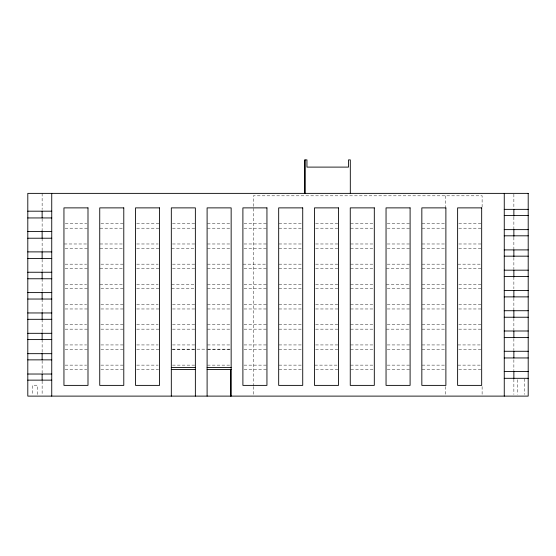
<?xml version="1.0" encoding="UTF-8"?>
<svg xmlns="http://www.w3.org/2000/svg" width="556" height="556" viewBox="0 0 556 556"><rect width="100%" height="100%" fill="white"/><g stroke="black" fill="none" stroke-linecap="round" stroke-linejoin="round"><path stroke-width="0.42" stroke-dasharray="2.78 2.08" d="M65.288 223.783L86.757 223.783M100.914 223.783L123.244 223.783M136.706 223.783L159.892 223.783M172.492 223.783L194.822 223.783M207.423 223.783L229.753 223.783M244.07 223.783L266.4 223.783M279.001 223.783L301.331 223.783M315.648 223.783L337.978 223.783M350.579 223.783L372.909 223.783M387.226 223.783L409.557 223.783M422.157 223.783L444.487 223.783M458.804 223.783L481.135 223.783M65.128 228.196L88.314 228.196M100.052 228.196L124.106 228.196M136.686 228.196L159.892 228.196M172.492 228.196L195.684 228.196M207.423 228.196L231.47 228.196M244.07 228.196L267.262 228.196M279.001 228.196L303.048 228.196M315.648 228.196L338.833 228.196M350.579 228.196L374.626 228.196M387.226 228.196L410.411 228.196M422.157 228.196L446.204 228.196M458.804 228.196L481.989 228.196M64.267 243.98L86.597 243.98M100.052 243.98L123.244 243.98M136.706 243.98L158.175 243.98M172.492 243.98L194.822 243.98M207.423 243.98L229.753 243.98M244.07 243.98L266.4 243.98M279.001 243.98L301.331 243.98M315.648 243.98L337.978 243.98M350.579 243.98L372.909 243.98M387.226 243.98L409.557 243.98M422.157 243.98L444.487 243.98M458.804 243.98L481.989 243.98M65.128 248.393L88.314 248.393M100.052 248.393L124.106 248.393M136.686 248.393L159.892 248.393M171.63 248.393L195.684 248.393M207.423 248.393L231.47 248.393M244.07 248.393L267.262 248.393M279.001 248.393L303.048 248.393M315.648 248.393L338.833 248.393M350.579 248.393L374.626 248.393M387.226 248.393L410.411 248.393M422.157 248.393L446.204 248.393M458.804 248.393L481.989 248.393M65.128 264.169L86.597 264.169M100.914 264.169L123.244 264.169M136.706 264.169L158.175 264.169M172.492 264.169L194.822 264.169M207.423 264.169L229.753 264.169M243.208 264.169L266.4 264.169M279.001 264.169L301.331 264.169M315.648 264.169L337.978 264.169M350.579 264.169L372.909 264.169M387.226 264.169L409.557 264.169M422.157 264.169L444.487 264.169M457.942 264.169L481.135 264.169M65.128 268.583L88.314 268.583M100.052 268.583L124.106 268.583M136.686 268.583L159.892 268.583M172.492 268.583L195.684 268.583M207.423 268.583L231.47 268.583M244.07 268.583L267.262 268.583M279.001 268.583L303.048 268.583M315.648 268.583L338.833 268.583M350.579 268.583L374.626 268.583M386.364 268.583L410.411 268.583M422.157 268.583L446.204 268.583M458.804 268.583L481.989 268.583M65.128 284.359L86.597 284.359M100.052 284.359L123.244 284.359M136.706 284.359L158.175 284.359M171.63 284.359L194.822 284.359M207.423 284.359L229.753 284.359M244.07 284.359L267.262 284.359M279.001 284.359L301.331 284.359M315.648 284.359L337.978 284.359M350.579 284.359L372.909 284.359M386.364 284.359L409.557 284.359M422.157 284.359L444.487 284.359M458.804 284.359L481.135 284.359M65.128 288.772L88.314 288.772M100.914 288.772L124.106 288.772M136.686 288.772L159.892 288.772M171.63 288.772L195.684 288.772M207.423 288.772L231.47 288.772M244.07 288.772L267.262 288.772M279.001 288.772L303.048 288.772M315.648 288.772L338.833 288.772M350.579 288.772L374.626 288.772M387.226 288.772L410.411 288.772M422.157 288.772L446.204 288.772M458.804 288.772L481.989 288.772M65.128 304.556L86.597 304.556M100.914 304.556L123.244 304.556M136.706 304.556L158.175 304.556M172.492 304.556L194.822 304.556M207.423 304.556L229.753 304.556M244.07 304.556L266.4 304.556M279.001 304.556L301.331 304.556M315.648 304.556L337.978 304.556M350.579 304.556L372.909 304.556M387.226 304.556L409.557 304.556M422.157 304.556L444.487 304.556M458.804 304.556L481.135 304.556M65.128 308.969L88.314 308.969M100.914 308.969L124.106 308.969M136.686 308.969L159.892 308.969M172.485 308.969L195.684 308.969M207.423 308.969L231.47 308.969M244.07 308.969L267.262 308.969M279.001 308.969L303.048 308.969M315.648 308.969L338.833 308.969M350.579 308.969L374.626 308.969M387.226 308.969L410.411 308.969M422.157 308.969L446.204 308.969M458.804 308.969L481.989 308.969M65.128 324.746L86.597 324.746M100.914 324.746L123.244 324.746M136.706 324.746L158.175 324.746M172.492 324.746L194.822 324.746M207.423 324.746L229.753 324.746M244.07 324.746L267.262 324.746M279.001 324.746L301.331 324.746M315.648 324.746L338.833 324.746M350.579 324.746L374.626 324.746M387.226 324.746L409.557 324.746M422.157 324.746L446.204 324.746M458.804 324.746L481.989 324.746M65.128 329.159L88.314 329.159M100.914 329.159L124.106 329.159M136.686 329.159L159.892 329.159M172.485 329.159L195.684 329.159M207.423 329.159L231.47 329.159M244.07 329.159L267.262 329.159M279.001 329.159L303.048 329.159M315.648 329.159L338.833 329.159M350.579 329.159L374.626 329.159M386.364 329.159L410.411 329.159M422.157 329.159L446.204 329.159M458.804 329.159L481.989 329.159M65.128 344.935L86.597 344.935M100.914 344.935L124.106 344.935M136.706 344.935L158.175 344.935M172.492 344.935L194.822 344.935M207.423 344.935L229.753 344.935M244.07 344.935L267.262 344.935M279.001 344.935L303.048 344.935M315.648 344.935L337.978 344.935M350.579 344.935L372.909 344.935M387.226 344.935L409.557 344.935M422.157 344.935L444.487 344.935M457.942 344.935L481.135 344.935M172.172 349.168L194.503 349.168M197.039 349.168L207.103 349.168M207.965 349.168L230.295 349.168M65.128 349.349L88.314 349.349M100.914 349.349L124.106 349.349M136.686 349.349L159.892 349.349M172.485 349.349L195.684 349.349M207.423 349.349L231.47 349.349M244.07 349.349L267.262 349.349M279.001 349.349L303.048 349.349M315.648 349.349L338.833 349.349M350.579 349.349L374.626 349.349M387.226 349.349L410.411 349.349M422.157 349.349L446.204 349.349M458.804 349.349L481.989 349.349M65.128 365.132L86.597 365.132M100.914 365.132L123.244 365.132M136.706 365.132L158.175 365.132M172.492 365.132L194.822 365.132M207.423 365.132L229.753 365.132M244.07 365.132L266.4 365.132M279.001 365.132L301.331 365.132M314.786 365.132L337.978 365.132M350.579 365.132L372.909 365.132M387.226 365.132L409.557 365.132M422.157 365.132L444.487 365.132M457.942 365.132L481.135 365.132M65.128 369.545L86.771 369.545M100.914 369.545L123.244 369.545M136.686 369.545L158.592 369.545M244.153 369.545L266.484 369.545M279.07 369.545L301.401 369.545M315.704 369.545L338.034 369.545M350.766 369.545L373.097 369.545M387.254 369.545L409.584 369.545M422.171 369.545L444.501 369.545M458.804 369.545L481.135 369.545M524.384 378.817L524.384 394.392M517.685 379.685L517.685 394.392M513.869 194.211L513.869 208.514M513.869 216.958L513.869 229.628M513.869 237.231L513.869 249.053M513.869 257.504L513.869 269.333M513.869 276.937L513.869 288.759M513.869 298.051L513.869 309.88M513.869 318.324L513.869 330.153M513.869 338.604L513.869 350.426M513.869 359.718L513.869 370.699M513.869 379.171L513.869 394.426M482.115 207.089L482.115 195.816L253.293 195.816L253.293 385.711M482.115 386.58L482.115 396.115M445.419 195.816L445.419 207.089M445.419 386.58L445.419 394.385M253.293 386.58L253.293 396.115M42.131 193.37L42.131 209.473M42.131 218.786L42.131 229.767M42.131 238.218L42.131 250.888M42.131 259.339L42.131 271.161M42.131 278.764L42.131 292.282M42.131 299.038L42.131 311.707M42.131 319.311L42.131 331.988M42.131 339.591L42.131 352.261M42.131 360.705L42.131 373.375M42.131 380.978L42.131 394.433M37.377 394.44L37.377 385.197L32.554 385.197L32.554 394.44"/><path stroke-width="0.83" d="M504.257 209.355L528.2 209.355M27.8 211.183L51.743 211.183M504.257 215.457L528.2 215.457M27.8 217.945L51.743 217.945M504.257 229.628L528.2 229.628M27.8 231.539L51.743 231.539M504.257 235.814L528.2 235.814M27.8 238.218L51.743 238.218M504.257 249.901L528.2 249.901M27.8 251.889L51.743 251.889M504.257 256.17L528.2 256.17M27.8 258.491L51.743 258.491M504.257 270.174L528.2 270.174M27.8 272.245L51.743 272.245M504.257 276.527L528.2 276.527M27.8 278.764L51.743 278.764M504.257 290.447L528.2 290.447M27.8 292.602L51.743 292.602M504.257 296.883L528.2 296.883M27.8 299.038L51.743 299.038M504.257 310.721L528.2 310.721M27.8 312.958L51.743 312.958M504.257 317.24L528.2 317.24M27.8 319.311L51.743 319.311M504.257 331.001L528.2 331.001M27.8 333.315L51.743 333.315M504.257 337.596L528.2 337.596M27.8 339.591L51.743 339.591M504.257 351.274L528.2 351.274M27.8 353.672L51.743 353.672M504.257 357.953L528.2 357.953M27.8 359.864L51.743 359.864M171.317 367.474L195.364 367.474M207.103 367.474L231.15 367.474M171.317 369.525L195.364 369.525M207.103 369.525L231.15 369.525M504.257 371.547L528.2 371.547M27.8 374.028L51.743 374.028M504.257 378.309L528.2 378.309M27.8 380.137L51.743 380.137M513.869 209.355L513.869 216.11M513.869 229.628L513.869 236.383M513.869 249.901L513.869 256.657M513.869 270.174L513.869 276.937M513.869 290.447L513.869 297.21M513.869 310.721L513.869 317.483M513.869 331.001L513.869 337.756M513.869 351.274L513.869 358.029M513.869 371.547L513.869 378.323M504.257 193.37L504.257 396.115M350.308 193.37L350.308 159.885L348.529 159.885L348.529 167.106L306.954 167.106L306.954 159.885L304.883 159.885L304.883 193.37M304.959 159.885L304.959 193.37M231.15 396.115L231.15 207.881L207.103 207.881L207.103 396.115M230.684 369.525L230.684 396.115M195.364 396.115L195.364 207.881L171.317 207.881L171.317 396.115M51.743 193.37L51.743 396.115M42.131 211.162L42.131 217.945M42.131 230.615L42.131 238.218M42.131 251.736L42.131 258.491M42.131 272.009L42.131 278.764M42.131 292.282L42.131 299.038M42.131 312.555L42.131 319.311M42.131 332.829L42.131 339.591M42.131 353.102L42.131 359.864M42.131 374.223L42.131 380.137M528.2 193.37L27.8 193.37L27.8 396.115L528.2 396.115L528.2 193.37M87.994 207.881L63.947 207.881L63.947 385.384L87.994 385.384L87.994 207.881M123.786 207.881L99.739 207.881L99.739 385.384L123.786 385.384L123.786 207.881M159.572 207.881L135.525 207.881L135.525 385.384L159.572 385.384L159.572 207.881M266.943 207.881L242.896 207.881L242.896 385.384L266.943 385.384L266.943 207.881M302.728 207.881L278.681 207.881L278.681 385.384L302.728 385.384L302.728 207.881M338.521 207.881L314.467 207.881L314.467 385.384L338.521 385.384L338.521 207.881M374.306 207.881L350.259 207.881L350.259 385.384L374.306 385.384L374.306 207.881M410.099 207.881L386.045 207.881L386.045 385.384L410.099 385.384L410.099 207.881M445.884 207.881L421.837 207.881L421.837 385.384L445.884 385.384L445.884 207.881M481.677 207.881L457.623 207.881L457.623 385.384L481.677 385.384L481.677 207.881"/></g></svg>
